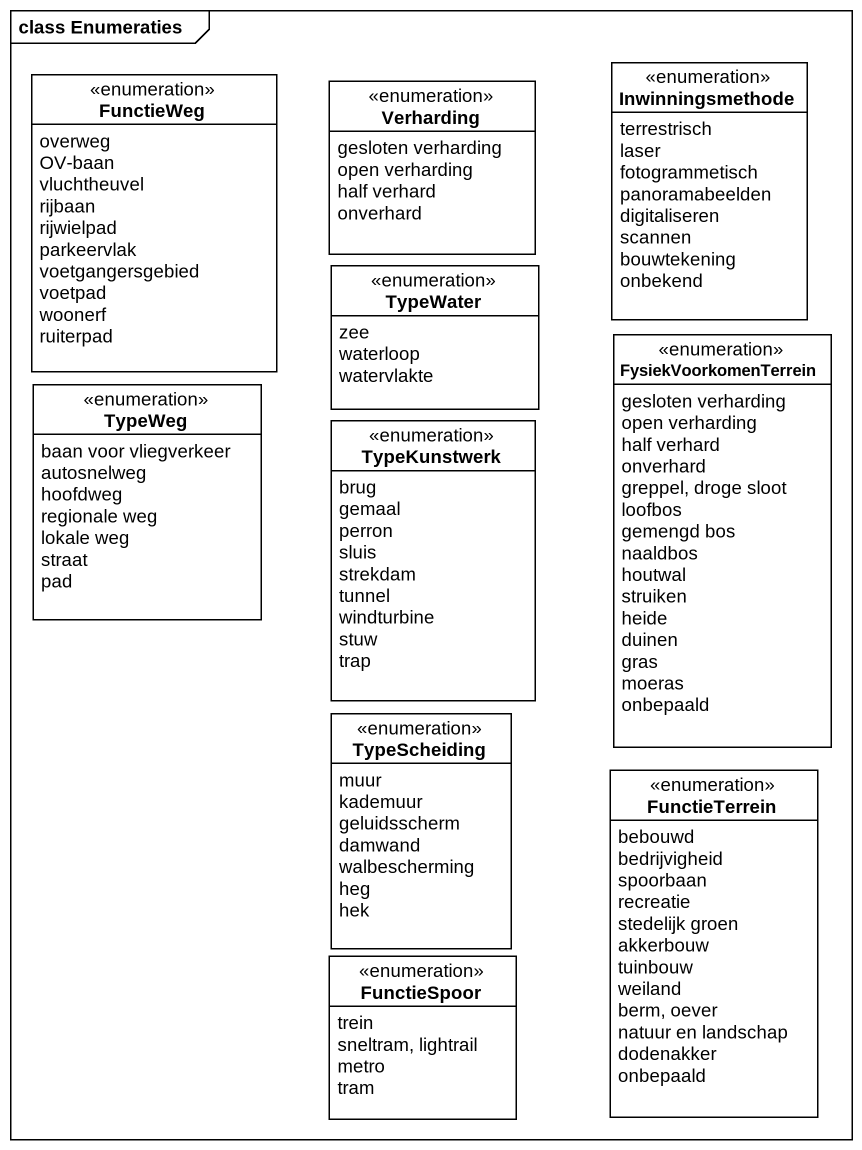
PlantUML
@startuml
mainframe class Enumeraties
hide circle
hide empty members
enum FunctieWeg {
  overweg
  OV-baan
  vluchtheuvel
  rijbaan
  rijwielpad
  parkeervlak
  voetgangersgebied
  voetpad
  woonerf
  ruiterpad
}
enum Verharding {
  gesloten verharding
  open verharding
  half verhard
  onverhard
}
enum Inwinningsmethode {
  terrestrisch
  laser
  fotogrammetisch
  panoramabeelden
  digitaliseren
  scannen
  bouwtekening
  onbekend
}
enum TypeWater {
  zee
  waterloop
  watervlakte
}
enum TypeWeg {
  baan voor vliegverkeer
  autosnelweg
  hoofdweg
  regionale weg
  lokale weg
  straat
  pad
}
enum FysiekVoorkomenTerrein {
  gesloten verharding
  open verharding
  half verhard
  onverhard
  greppel, droge sloot
  loofbos
  gemengd bos
  naaldbos
  houtwal
  struiken
  heide
  duinen
  gras
  moeras
  onbepaald
}
enum TypeKunstwerk {
  brug
  gemaal
  perron
  sluis
  strekdam
  tunnel
  windturbine
  stuw
  trap
}
enum TypeScheiding {
  muur
  kademuur
  geluidsscherm
  damwand
  walbescherming
  heg
  hek
}
enum FunctieTerrein {
  bebouwd
  bedrijvigheid
  spoorbaan
  recreatie
  stedelijk groen
  akkerbouw
  tuinbouw
  weiland
  berm, oever
  natuur en landschap
  dodenakker
  onbepaald
}
enum FunctieSpoor {
  trein
  sneltram, lightrail
  metro
  tram
}
@enduml
